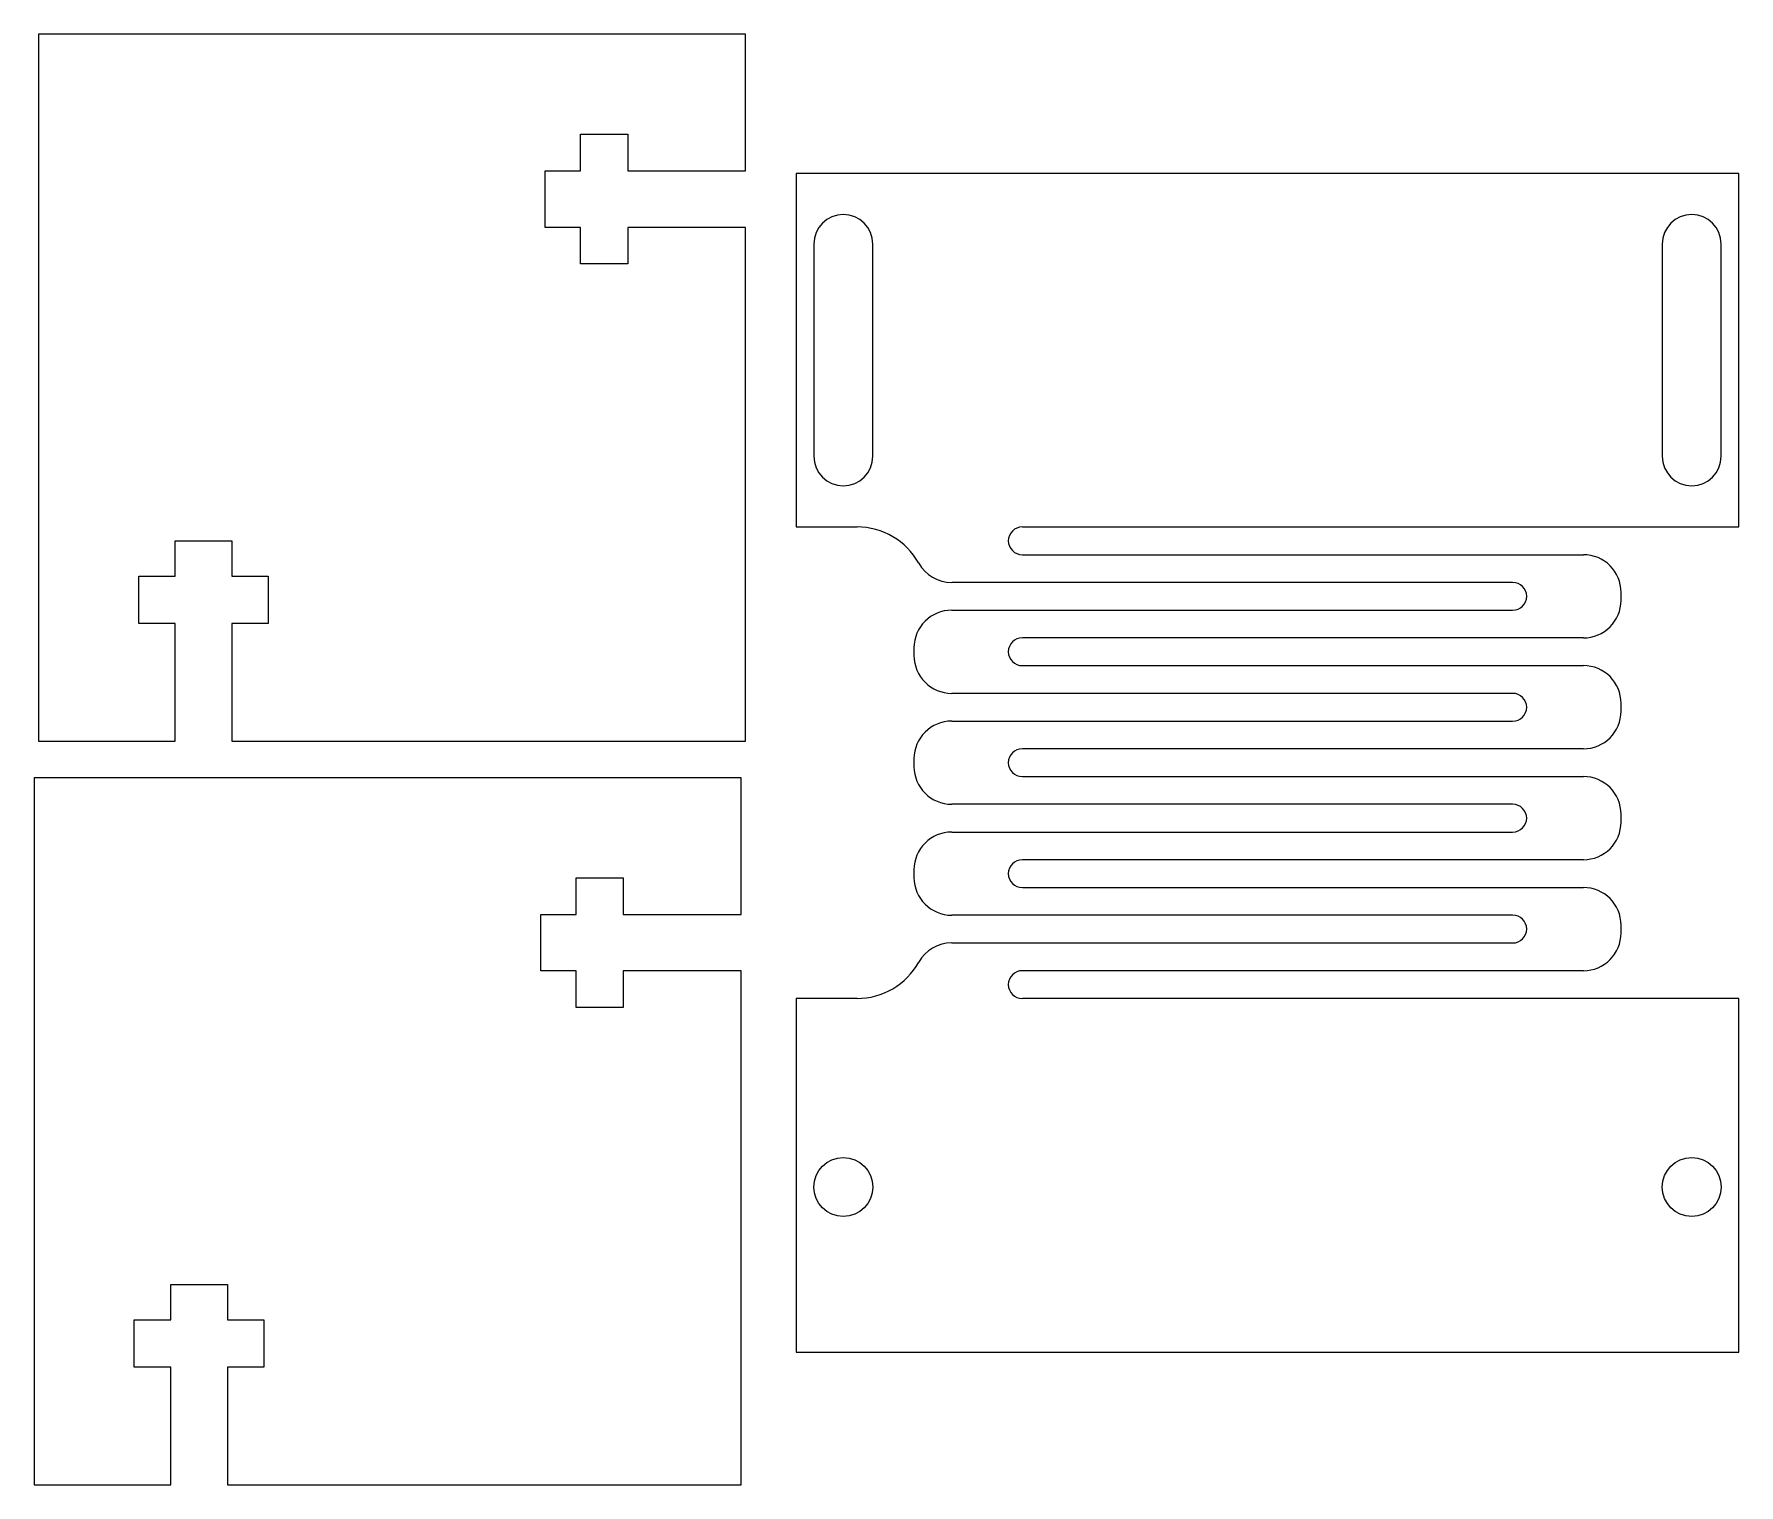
# Model space of a CAD drawing. Header units: millimetres. Extents: x 6.7 to 98.6, y 89.3 to 167.4.
import ezdxf

# ---------------------------------------------------------------- set-up
doc = ezdxf.new("R2010")
doc.units = ezdxf.units.MM

msp = doc.modelspace()

# ---------------------------------------------------------------- linework, layer by layer
at = {"color": 7, "linetype": 'Continuous', "lineweight": 25}
for p, q in [((45.085, 167.417), (6.985, 167.417)), ((6.985, 167.417), (6.985, 129.317)), ((45.085, 160.051), (45.085, 167.417)), ((36.195, 162.019), (38.735, 162.019)), ((36.195, 160.051), (36.195, 162.019)), ((38.735, 162.019), (38.735, 160.051)), ((34.29, 160.051), (36.195, 160.051)), ((34.29, 157.003), (34.29, 160.051)), ((38.735, 160.051), (45.085, 160.051)), ((98.61, 159.914), (47.81, 159.914)), ((47.81, 159.914), (47.81, 140.864)), ((98.61, 140.864), (98.61, 159.914)), ((36.195, 157.003), (34.29, 157.003)), ((36.195, 155.034), (36.195, 157.003)), ((38.735, 157.003), (38.735, 155.034)), ((45.085, 157.003), (38.735, 157.003)), ((45.085, 129.317), (45.085, 157.003)), ((48.762, 156.104), (48.762, 144.674)), ((51.937, 144.674), (51.937, 156.104)), ((94.482, 156.104), (94.482, 144.674)), ((97.657, 144.674), (97.657, 156.104)), ((38.735, 155.034), (36.195, 155.034)), ((47.81, 140.864), (51.094, 140.864)), ((60.002, 140.864), (98.61, 140.864)), ((14.351, 140.112), (17.399, 140.112)), ((14.351, 138.207), (14.351, 140.112)), ((17.399, 140.112), (17.399, 138.207)), ((60.002, 139.37), (90.228, 139.37)), ((12.383, 138.207), (14.351, 138.207)), ((12.383, 135.667), (12.383, 138.207)), ((17.399, 138.207), (19.368, 138.207)), ((19.368, 138.207), (19.368, 135.667)), ((86.418, 137.876), (56.192, 137.876)), ((92.26, 136.92), (92.26, 137.338)), ((56.192, 136.382), (86.418, 136.382)), ((14.351, 135.667), (12.383, 135.667)), ((14.351, 129.317), (14.351, 135.667)), ((17.399, 135.667), (17.399, 129.317)), ((19.368, 135.667), (17.399, 135.667)), ((54.16, 134.35), (54.16, 133.932)), ((90.228, 134.888), (60.002, 134.888)), ((60.002, 133.394), (90.228, 133.394)), ((86.418, 131.9), (56.192, 131.9)), ((92.26, 130.943), (92.26, 131.362)), ((56.192, 130.405), (86.418, 130.405)), ((6.985, 129.317), (14.351, 129.317)), ((17.399, 129.317), (45.085, 129.317)), ((90.228, 128.911), (60.002, 128.911)), ((54.16, 128.373), (54.16, 127.955)), ((44.848, 127.356), (6.748, 127.356)), ((6.748, 127.356), (6.748, 89.256)), ((44.848, 119.99), (44.848, 127.356)), ((60.002, 127.417), (90.228, 127.417)), ((86.418, 125.923), (56.192, 125.923)), ((92.26, 124.967), (92.26, 125.385)), ((56.192, 124.429), (86.418, 124.429)), ((54.16, 122.397), (54.16, 121.979)), ((90.228, 122.935), (60.002, 122.935)), ((35.958, 121.958), (38.498, 121.958)), ((35.958, 119.99), (35.958, 121.958)), ((38.498, 121.958), (38.498, 119.99)), ((60.002, 121.441), (90.228, 121.441)), ((34.053, 119.99), (35.958, 119.99)), ((34.053, 116.942), (34.053, 119.99)), ((38.498, 119.99), (44.848, 119.99)), ((86.418, 119.947), (56.192, 119.947)), ((92.26, 118.99), (92.26, 119.409)), ((56.192, 118.453), (86.418, 118.453)), ((35.958, 116.942), (34.053, 116.942)), ((35.958, 114.973), (35.958, 116.942)), ((38.498, 116.942), (38.498, 114.973)), ((44.848, 116.942), (38.498, 116.942)), ((44.848, 89.256), (44.848, 116.942)), ((90.228, 116.958), (60.002, 116.958)), ((38.498, 114.973), (35.958, 114.973)), ((47.81, 115.464), (47.81, 96.414)), ((51.094, 115.464), (47.81, 115.464)), ((98.61, 115.464), (60.002, 115.464)), ((98.61, 96.414), (98.61, 115.464)), ((14.114, 100.051), (17.162, 100.051)), ((14.114, 98.146), (14.114, 100.051)), ((17.162, 100.051), (17.162, 98.146)), ((12.146, 98.146), (14.114, 98.146)), ((12.146, 95.606), (12.146, 98.146)), ((17.162, 98.146), (19.131, 98.146)), ((19.131, 98.146), (19.131, 95.606)), ((14.114, 95.606), (12.146, 95.606)), ((14.114, 89.256), (14.114, 95.606)), ((17.162, 95.606), (17.162, 89.256)), ((19.131, 95.606), (17.162, 95.606)), ((47.81, 96.414), (98.61, 96.414)), ((6.748, 89.256), (14.114, 89.256)), ((17.162, 89.256), (44.848, 89.256))]:
    msp.add_line(p, q, dxfattribs=at)
for centre, radius in [((50.35, 105.304), 1.587), ((96.07, 105.304), 1.588)]:
    msp.add_circle(centre, radius, dxfattribs=at)
for centre, radius, start, end in [((50.35, 156.104), 1.587, 0, 180), ((96.07, 156.104), 1.588, 0, 180), ((50.35, 144.674), 1.588, 180, 0), ((96.07, 144.674), 1.588, 180, 0), ((51.094, 137.054), 3.81, 29.24145, 90), ((60.002, 140.102), 0.762, 90, 178.87648), ((60.002, 140.132), 0.762, 181.12352, 270), ((56.192, 139.908), 2.032, 209.24145, 270), ((90.228, 137.338), 2.032, 0, 90), ((86.418, 137.114), 0.762, 1.12352, 90), ((86.418, 137.144), 0.762, 270, 358.87648), ((90.228, 136.92), 2.032, 270, 0), ((56.192, 134.35), 2.032, 90, 180), ((60.002, 134.126), 0.762, 90, 178.87648), ((60.002, 134.156), 0.762, 181.12352, 270), ((56.192, 133.932), 2.032, 180, 270), ((90.228, 131.362), 2.032, 0, 90), ((86.418, 131.138), 0.762, 1.12352, 90), ((86.418, 131.167), 0.762, 270, 358.87648), ((90.228, 130.943), 2.032, 270, 0), ((56.192, 128.373), 2.032, 90, 180), ((60.002, 128.149), 0.762, 90, 178.87648), ((56.192, 127.955), 2.032, 180, 270), ((60.002, 128.179), 0.762, 181.12352, 270), ((90.228, 125.385), 2.032, 0, 90), ((86.418, 125.161), 0.762, 1.12352, 90), ((86.418, 125.191), 0.762, 270, 358.87648), ((90.228, 124.967), 2.032, 270, 0), ((56.192, 122.397), 2.032, 90, 180), ((60.002, 122.173), 0.762, 90, 178.87648), ((60.002, 122.203), 0.762, 181.12352, 270), ((56.192, 121.979), 2.032, 180, 270), ((90.228, 119.409), 2.032, 0, 90), ((86.418, 119.185), 0.762, 1.12352, 90), ((86.418, 119.215), 0.762, 270, 358.87648), ((90.228, 118.99), 2.032, 270, 0), ((56.192, 116.421), 2.032, 90, 150.75855), ((51.094, 119.274), 3.81, 270, 330.75855), ((60.002, 116.196), 0.762, 90, 178.87648), ((60.002, 116.226), 0.762, 181.12352, 270)]:
    msp.add_arc(centre, radius, start, end, dxfattribs=at)

doc.saveas('drawing.dxf')
